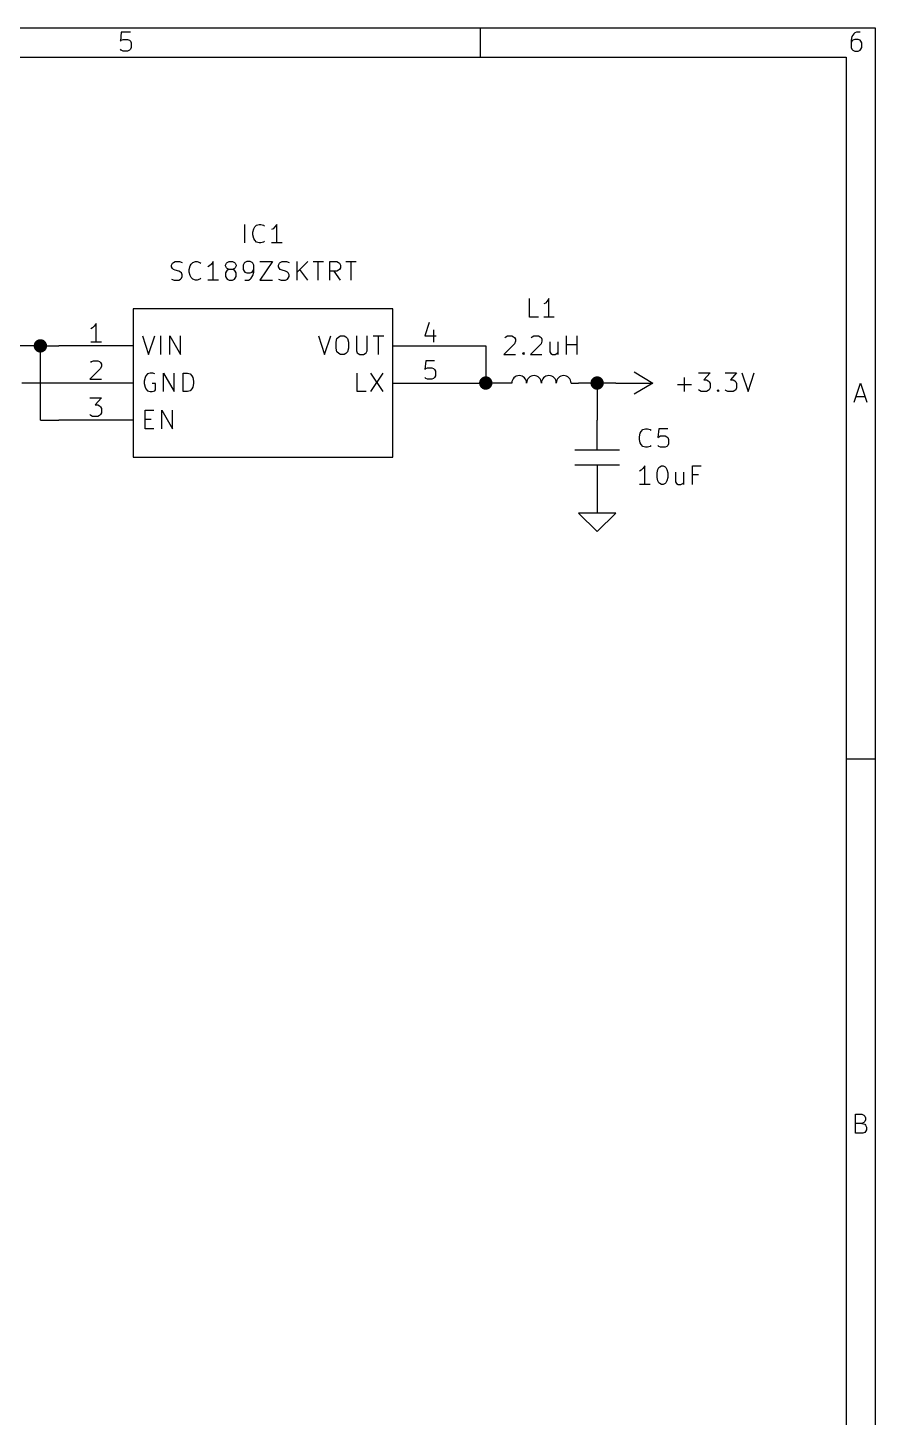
# Model space of a CAD drawing. Header units: inches. Extents: x 0.4 to 11.3, y -7.9 to -0.4.
# Drawn here: x 9.016 to 11.299, y -4.134 to -0.394 of the extents above; entities that cross this region are included whole.
import ezdxf

# ---------------------------------------------------------------- set-up
doc = ezdxf.new("R2010")
doc.units = ezdxf.units.IN
doc.header["$MEASUREMENT"] = 0
for name, color, linetype in [('GREENSIXTYFIVE', 129, 'CONTINUOUS'), ('LIGHTGREEN', 92, 'CONTINUOUS'), ('LIGHTRED', 12, 'CONTINUOUS'), ('RED', 14, 'CONTINUOUS'), ('WHITE', 250, 'CONTINUOUS')]:
    doc.layers.add(name, color=color, linetype=linetype)

msp = doc.modelspace()

# ---------------------------------------------------------------- linework, layer by layer
at = {"layer": 'GREENSIXTYFIVE', "linetype": 'CONTINUOUS'}
for p, q in [((9.6012, -0.9728), (9.6012, -0.9228)), ((9.6226, -0.9442), (9.625, -0.9347)), ((9.625, -0.9347), (9.6274, -0.9299)), ((9.6274, -0.9299), (9.6321, -0.9252)), ((9.6321, -0.9252), (9.6393, -0.9228)), ((9.6393, -0.9228), (9.644, -0.9228)), ((9.644, -0.9228), (9.6512, -0.9252)), ((9.6512, -0.9252), (9.6536, -0.9276)), ((9.6774, -0.9347), (9.6726, -0.9371)), ((9.6821, -0.9299), (9.6774, -0.9347)), ((9.6869, -0.9228), (9.6821, -0.9299)), ((9.6869, -0.9728), (9.6869, -0.9228)), ((9.6226, -0.9514), (9.6226, -0.9442)), ((9.625, -0.9609), (9.6226, -0.9514)), ((9.6274, -0.9657), (9.625, -0.9609)), ((9.6321, -0.9704), (9.6274, -0.9657)), ((9.6393, -0.9728), (9.6321, -0.9704)), ((9.6512, -0.9704), (9.644, -0.9728)), ((9.6536, -0.968), (9.6512, -0.9704)), ((9.644, -0.9728), (9.6393, -0.9728)), ((9.7012, -0.9728), (9.6726, -0.9728)), ((9.4036, -1.0323), (9.406, -1.0276)), ((9.4036, -1.0371), (9.4036, -1.0323)), ((9.406, -1.0419), (9.4036, -1.0371)), ((9.406, -1.0276), (9.4083, -1.0252)), ((9.4083, -1.0442), (9.406, -1.0419)), ((9.4083, -1.0252), (9.4131, -1.0228)), ((9.4131, -1.0466), (9.4083, -1.0442)), ((9.4131, -1.0228), (9.425, -1.0228)), ((9.4226, -1.049), (9.4131, -1.0466)), ((9.425, -1.0228), (9.4321, -1.0252)), ((9.4512, -1.0442), (9.4536, -1.0347)), ((9.4512, -1.0514), (9.4512, -1.0442)), ((9.4536, -1.0347), (9.456, -1.0299)), ((9.456, -1.0299), (9.4607, -1.0252)), ((9.4607, -1.0252), (9.4679, -1.0228)), ((9.4679, -1.0228), (9.4726, -1.0228)), ((9.4726, -1.0228), (9.4798, -1.0252)), ((9.4798, -1.0252), (9.4821, -1.0276)), ((9.506, -1.0347), (9.5012, -1.0371)), ((9.5107, -1.0299), (9.506, -1.0347)), ((9.5155, -1.0228), (9.5107, -1.0299)), ((9.5155, -1.0728), (9.5155, -1.0228)), ((9.5488, -1.0323), (9.5512, -1.0276)), ((9.5488, -1.0347), (9.5488, -1.0323)), ((9.5512, -1.0395), (9.5488, -1.0347)), ((9.5512, -1.0276), (9.5536, -1.0252)), ((9.5536, -1.0419), (9.5512, -1.0395)), ((9.5536, -1.0466), (9.5512, -1.049)), ((9.5536, -1.0252), (9.5583, -1.0228)), ((9.5583, -1.0442), (9.5536, -1.0419)), ((9.5583, -1.0442), (9.5536, -1.0466)), ((9.5583, -1.0228), (9.5679, -1.0228)), ((9.5679, -1.0442), (9.5583, -1.0442)), ((9.5679, -1.0228), (9.5726, -1.0252)), ((9.5726, -1.0419), (9.5679, -1.0442)), ((9.5726, -1.0466), (9.5679, -1.0442)), ((9.5726, -1.0252), (9.575, -1.0276)), ((9.575, -1.0395), (9.5726, -1.0419)), ((9.575, -1.049), (9.5726, -1.0466)), ((9.575, -1.0276), (9.5774, -1.0323)), ((9.5774, -1.0347), (9.575, -1.0395)), ((9.5774, -1.0323), (9.5774, -1.0347)), ((9.5988, -1.0276), (9.5964, -1.0323)), ((9.5964, -1.0323), (9.5964, -1.0442)), ((9.5964, -1.0442), (9.5988, -1.049)), ((9.6012, -1.0252), (9.5988, -1.0276)), ((9.606, -1.0228), (9.6012, -1.0252)), ((9.6155, -1.0228), (9.606, -1.0228)), ((9.6202, -1.0252), (9.6155, -1.0228)), ((9.6226, -1.0276), (9.6202, -1.0252)), ((9.625, -1.0323), (9.6226, -1.0276)), ((9.6226, -1.049), (9.625, -1.0442)), ((9.625, -1.0514), (9.625, -1.0323)), ((9.6417, -1.0228), (9.675, -1.0228)), ((9.675, -1.0228), (9.6417, -1.0728)), ((9.6917, -1.0323), (9.694, -1.0276)), ((9.6917, -1.0371), (9.6917, -1.0323)), ((9.694, -1.0419), (9.6917, -1.0371)), ((9.694, -1.0276), (9.6964, -1.0252)), ((9.6964, -1.0442), (9.694, -1.0419)), ((9.6964, -1.0252), (9.7012, -1.0228)), ((9.7012, -1.0466), (9.6964, -1.0442)), ((9.7012, -1.0228), (9.7131, -1.0228)), ((9.7107, -1.049), (9.7012, -1.0466)), ((9.7131, -1.0228), (9.7202, -1.0252)), ((9.7417, -1.0728), (9.7417, -1.0228)), ((9.7702, -1.0228), (9.7417, -1.0514)), ((9.7702, -1.0728), (9.7488, -1.0442)), ((9.7845, -1.0228), (9.8131, -1.0228)), ((9.7988, -1.0728), (9.7988, -1.0228)), ((9.8298, -1.0728), (9.8298, -1.0228)), ((9.8298, -1.0228), (9.8488, -1.0228)), ((9.8488, -1.0228), (9.8536, -1.0252)), ((9.8536, -1.0466), (9.8488, -1.049)), ((9.8536, -1.0252), (9.8559, -1.0276)), ((9.8559, -1.0442), (9.8536, -1.0466)), ((9.8559, -1.0276), (9.8583, -1.0323)), ((9.8583, -1.0395), (9.8559, -1.0442)), ((9.8583, -1.0323), (9.8583, -1.0395)), ((9.8726, -1.0228), (9.9012, -1.0228)), ((9.8869, -1.0728), (9.8869, -1.0228)), ((9.4036, -1.0704), (9.4107, -1.0728)), ((9.4107, -1.0728), (9.4226, -1.0728)), ((9.4274, -1.0514), (9.4226, -1.049)), ((9.4226, -1.0728), (9.4274, -1.0704)), ((9.4298, -1.0538), (9.4274, -1.0514)), ((9.4274, -1.0704), (9.4298, -1.068)), ((9.4321, -1.0585), (9.4298, -1.0538)), ((9.4298, -1.068), (9.4321, -1.0633)), ((9.4321, -1.0633), (9.4321, -1.0585)), ((9.4536, -1.0609), (9.4512, -1.0514)), ((9.456, -1.0657), (9.4536, -1.0609)), ((9.4607, -1.0704), (9.456, -1.0657)), ((9.4679, -1.0728), (9.4607, -1.0704)), ((9.4726, -1.0728), (9.4679, -1.0728)), ((9.4798, -1.0704), (9.4726, -1.0728)), ((9.4821, -1.068), (9.4798, -1.0704)), ((9.5298, -1.0728), (9.5012, -1.0728)), ((9.5512, -1.049), (9.5488, -1.0538)), ((9.5488, -1.0538), (9.5488, -1.0633)), ((9.5488, -1.0633), (9.5512, -1.068)), ((9.5512, -1.068), (9.5536, -1.0704)), ((9.5536, -1.0704), (9.5583, -1.0728)), ((9.5583, -1.0728), (9.5679, -1.0728)), ((9.5679, -1.0728), (9.5726, -1.0704)), ((9.5726, -1.0704), (9.575, -1.068)), ((9.5774, -1.0538), (9.575, -1.049)), ((9.575, -1.068), (9.5774, -1.0633)), ((9.5774, -1.0633), (9.5774, -1.0538)), ((9.5988, -1.049), (9.6012, -1.0514)), ((9.6012, -1.0514), (9.606, -1.0538)), ((9.6012, -1.0728), (9.6107, -1.0728)), ((9.606, -1.0538), (9.6155, -1.0538)), ((9.6107, -1.0728), (9.6155, -1.0704)), ((9.6155, -1.0538), (9.6202, -1.0514)), ((9.6155, -1.0704), (9.6179, -1.068)), ((9.6179, -1.068), (9.6226, -1.0609)), ((9.6202, -1.0514), (9.6226, -1.049)), ((9.6226, -1.0609), (9.625, -1.0514)), ((9.6417, -1.0728), (9.675, -1.0728)), ((9.6917, -1.0704), (9.6988, -1.0728)), ((9.6988, -1.0728), (9.7107, -1.0728)), ((9.7155, -1.0514), (9.7107, -1.049)), ((9.7107, -1.0728), (9.7155, -1.0704)), ((9.7179, -1.0538), (9.7155, -1.0514)), ((9.7155, -1.0704), (9.7179, -1.068)), ((9.7202, -1.0585), (9.7179, -1.0538)), ((9.7179, -1.068), (9.7202, -1.0633)), ((9.7202, -1.0633), (9.7202, -1.0585)), ((9.8488, -1.049), (9.8298, -1.049)), ((9.8583, -1.0728), (9.8417, -1.049)), ((10.3679, -1.1728), (10.3679, -1.1228)), ((10.4107, -1.1347), (10.406, -1.1371)), ((10.4155, -1.1299), (10.4107, -1.1347)), ((10.4202, -1.1228), (10.4155, -1.1299)), ((10.4202, -1.1728), (10.4202, -1.1228)), ((10.3917, -1.1728), (10.3679, -1.1728)), ((10.4345, -1.1728), (10.406, -1.1728)), ((9.3248, -1.2231), (9.3414, -1.2731)), ((9.3414, -1.2731), (9.3581, -1.2231)), ((9.3748, -1.2731), (9.3748, -1.2231)), ((9.3986, -1.2731), (9.3986, -1.2231)), ((9.3986, -1.2231), (9.4271, -1.2731)), ((9.4271, -1.2731), (9.4271, -1.2231)), ((9.799, -1.2231), (9.8157, -1.2731)), ((9.8157, -1.2731), (9.8324, -1.2231)), ((9.8467, -1.2398), (9.849, -1.2303)), ((9.849, -1.2303), (9.8538, -1.2255)), ((9.8538, -1.2255), (9.8586, -1.2231)), ((9.8586, -1.2231), (9.8681, -1.2231)), ((9.8681, -1.2231), (9.8729, -1.2255)), ((9.8729, -1.2255), (9.8776, -1.2303)), ((9.8776, -1.2303), (9.88, -1.2398)), ((9.9014, -1.2231), (9.9014, -1.2636)), ((9.93, -1.2636), (9.93, -1.2231)), ((9.9467, -1.2231), (9.9752, -1.2231)), ((9.961, -1.2731), (9.961, -1.2231)), ((10.3012, -1.2276), (10.3036, -1.2252)), ((10.3036, -1.2252), (10.3083, -1.2228)), ((10.3083, -1.2228), (10.3202, -1.2228)), ((10.3202, -1.2228), (10.325, -1.2252)), ((10.325, -1.2252), (10.3274, -1.2276)), ((10.3274, -1.2276), (10.3298, -1.2323)), ((10.3298, -1.2323), (10.3298, -1.2371)), ((10.3726, -1.2276), (10.375, -1.2252)), ((10.375, -1.2252), (10.3798, -1.2228)), ((10.3798, -1.2228), (10.3917, -1.2228)), ((10.3917, -1.2228), (10.3964, -1.2252)), ((10.3964, -1.2252), (10.3988, -1.2276)), ((10.3988, -1.2276), (10.4012, -1.2323)), ((10.4012, -1.2323), (10.4012, -1.2371)), ((10.4679, -1.2728), (10.4679, -1.2228)), ((10.4964, -1.2728), (10.4964, -1.2228)), ((9.8467, -1.2565), (9.8467, -1.2398)), ((9.849, -1.266), (9.8467, -1.2565)), ((9.8538, -1.2708), (9.849, -1.266)), ((9.8586, -1.2731), (9.8538, -1.2708)), ((9.8729, -1.2708), (9.8681, -1.2731)), ((9.8776, -1.266), (9.8729, -1.2708)), ((9.88, -1.2565), (9.8776, -1.266)), ((9.88, -1.2398), (9.88, -1.2565)), ((9.9014, -1.2636), (9.9038, -1.2684)), ((9.9038, -1.2684), (9.9062, -1.2708)), ((9.9062, -1.2708), (9.9109, -1.2731)), ((9.9205, -1.2731), (9.9252, -1.2708)), ((9.9252, -1.2708), (9.9276, -1.2684)), ((9.9276, -1.2684), (9.93, -1.2636)), ((10.3274, -1.2442), (10.2988, -1.2728)), ((10.3298, -1.2371), (10.3274, -1.2442)), ((10.3488, -1.2704), (10.3512, -1.268)), ((10.3512, -1.2728), (10.3488, -1.2704)), ((10.3512, -1.268), (10.3536, -1.2704)), ((10.3512, -1.268), (10.3512, -1.2728)), ((10.3536, -1.2704), (10.3512, -1.2728)), ((10.3988, -1.2442), (10.3702, -1.2728)), ((10.4012, -1.2371), (10.3988, -1.2442)), ((10.4226, -1.2395), (10.4226, -1.2657)), ((10.4226, -1.2657), (10.425, -1.2704)), ((10.425, -1.2704), (10.4298, -1.2728)), ((10.4369, -1.2728), (10.4417, -1.2704)), ((10.4417, -1.2704), (10.444, -1.268)), ((10.444, -1.2395), (10.444, -1.2728)), ((10.4679, -1.2466), (10.4964, -1.2466)), ((9.8681, -1.2731), (9.8586, -1.2731)), ((9.9109, -1.2731), (9.9205, -1.2731)), ((10.2988, -1.2728), (10.3298, -1.2728)), ((10.3702, -1.2728), (10.4012, -1.2728)), ((10.4298, -1.2728), (10.4369, -1.2728)), ((9.3319, -1.335), (9.3295, -1.3446)), ((9.3295, -1.3446), (9.3295, -1.3517)), ((9.3343, -1.3303), (9.3319, -1.335)), ((9.339, -1.3255), (9.3343, -1.3303)), ((9.3462, -1.3231), (9.339, -1.3255)), ((9.3533, -1.3231), (9.3462, -1.3231)), ((9.3581, -1.3255), (9.3533, -1.3231)), ((9.3819, -1.3731), (9.3819, -1.3231)), ((9.3819, -1.3231), (9.4105, -1.3731)), ((9.4105, -1.3731), (9.4105, -1.3231)), ((9.4343, -1.3731), (9.4343, -1.3231)), ((9.4343, -1.3231), (9.4462, -1.3231)), ((9.4462, -1.3231), (9.4533, -1.3255)), ((9.4533, -1.3255), (9.4581, -1.3303)), ((9.4581, -1.3303), (9.4605, -1.335)), ((9.4605, -1.335), (9.4629, -1.3446)), ((9.4629, -1.3446), (9.4629, -1.3517)), ((9.9038, -1.3731), (9.9038, -1.3231)), ((9.9395, -1.3231), (9.9729, -1.3731)), ((9.9729, -1.3231), (9.9395, -1.3731)), ((10.7853, -1.3728), (10.7853, -1.3347)), ((10.8234, -1.3228), (10.8544, -1.3228)), ((10.8544, -1.3228), (10.8377, -1.3418)), ((10.8377, -1.3418), (10.8449, -1.3418)), ((10.8449, -1.3418), (10.8496, -1.3442)), ((10.8496, -1.3442), (10.852, -1.3466)), ((10.8949, -1.3228), (10.9258, -1.3228)), ((10.9258, -1.3228), (10.9091, -1.3418)), ((10.9091, -1.3418), (10.9163, -1.3418)), ((10.9163, -1.3418), (10.921, -1.3442)), ((10.921, -1.3442), (10.9234, -1.3466)), ((10.9401, -1.3228), (10.9568, -1.3728)), ((10.9568, -1.3728), (10.9734, -1.3228)), ((9.3295, -1.3517), (9.3319, -1.3612)), ((9.3319, -1.3612), (9.3343, -1.366)), ((9.3343, -1.366), (9.339, -1.3708)), ((9.339, -1.3708), (9.3462, -1.3731)), ((9.3462, -1.3731), (9.3509, -1.3731)), ((9.3605, -1.3517), (9.3509, -1.3517)), ((9.3509, -1.3731), (9.3581, -1.3708)), ((9.3581, -1.3708), (9.3605, -1.3684)), ((9.3605, -1.3684), (9.3605, -1.3517)), ((9.4462, -1.3731), (9.4343, -1.3731)), ((9.4533, -1.3708), (9.4462, -1.3731)), ((9.4581, -1.366), (9.4533, -1.3708)), ((9.4605, -1.3612), (9.4581, -1.366)), ((9.4629, -1.3517), (9.4605, -1.3612)), ((9.9276, -1.3731), (9.9038, -1.3731)), ((10.7663, -1.3538), (10.8044, -1.3538)), ((10.8258, -1.3704), (10.8234, -1.368)), ((10.8306, -1.3728), (10.8258, -1.3704)), ((10.8449, -1.3728), (10.8306, -1.3728)), ((10.8496, -1.3704), (10.8449, -1.3728)), ((10.852, -1.368), (10.8496, -1.3704)), ((10.852, -1.3466), (10.8544, -1.3514)), ((10.8544, -1.3633), (10.852, -1.368)), ((10.8544, -1.3514), (10.8544, -1.3633)), ((10.8734, -1.3704), (10.8758, -1.368)), ((10.8758, -1.3728), (10.8734, -1.3704)), ((10.8758, -1.368), (10.8782, -1.3704)), ((10.8758, -1.368), (10.8758, -1.3728)), ((10.8782, -1.3704), (10.8758, -1.3728)), ((10.8972, -1.3704), (10.8949, -1.368)), ((10.902, -1.3728), (10.8972, -1.3704)), ((10.9163, -1.3728), (10.902, -1.3728)), ((10.921, -1.3704), (10.9163, -1.3728)), ((10.9234, -1.368), (10.921, -1.3704)), ((10.9234, -1.3466), (10.9258, -1.3514)), ((10.9258, -1.3633), (10.9234, -1.368)), ((10.9258, -1.3514), (10.9258, -1.3633)), ((9.3319, -1.4731), (9.3319, -1.4231)), ((9.3319, -1.4231), (9.3557, -1.4231)), ((9.3319, -1.4469), (9.3486, -1.4469)), ((9.3771, -1.4731), (9.3771, -1.4231)), ((9.3771, -1.4231), (9.4057, -1.4731)), ((9.4057, -1.4731), (9.4057, -1.4231)), ((9.3557, -1.4731), (9.3319, -1.4731)), ((10.6639, -1.4945), (10.6663, -1.485)), ((10.6639, -1.4945), (10.6663, -1.485)), ((10.6639, -1.5016), (10.6639, -1.4945)), ((10.6639, -1.5016), (10.6639, -1.4945)), ((10.6663, -1.485), (10.6687, -1.4802)), ((10.6663, -1.485), (10.6687, -1.4802)), ((10.6687, -1.4802), (10.6734, -1.4754)), ((10.6687, -1.4802), (10.6734, -1.4754)), ((10.6734, -1.4754), (10.6806, -1.473)), ((10.6734, -1.4754), (10.6806, -1.473)), ((10.6806, -1.473), (10.6853, -1.473)), ((10.6806, -1.473), (10.6853, -1.473)), ((10.6853, -1.473), (10.6925, -1.4754)), ((10.6853, -1.473), (10.6925, -1.4754)), ((10.6925, -1.4754), (10.6949, -1.4778)), ((10.6925, -1.4754), (10.6949, -1.4778)), ((10.7163, -1.473), (10.7139, -1.4969)), ((10.7163, -1.473), (10.7139, -1.4969)), ((10.7139, -1.4969), (10.7163, -1.4945)), ((10.7139, -1.4969), (10.7163, -1.4945)), ((10.7401, -1.473), (10.7163, -1.473)), ((10.7401, -1.473), (10.7163, -1.473)), ((10.7163, -1.4945), (10.721, -1.4921)), ((10.7163, -1.4945), (10.721, -1.4921)), ((10.721, -1.4921), (10.7329, -1.4921)), ((10.721, -1.4921), (10.7329, -1.4921)), ((10.7329, -1.4921), (10.7377, -1.4945)), ((10.7329, -1.4921), (10.7377, -1.4945)), ((10.7377, -1.4945), (10.7401, -1.4969)), ((10.7377, -1.4945), (10.7401, -1.4969)), ((10.6663, -1.5111), (10.6639, -1.5016)), ((10.6663, -1.5111), (10.6639, -1.5016)), ((10.6687, -1.5159), (10.6663, -1.5111)), ((10.6687, -1.5159), (10.6663, -1.5111)), ((10.6734, -1.5207), (10.6687, -1.5159)), ((10.6734, -1.5207), (10.6687, -1.5159)), ((10.6806, -1.523), (10.6734, -1.5207)), ((10.6806, -1.523), (10.6734, -1.5207)), ((10.6853, -1.523), (10.6806, -1.523)), ((10.6853, -1.523), (10.6806, -1.523)), ((10.6925, -1.5207), (10.6853, -1.523)), ((10.6925, -1.5207), (10.6853, -1.523)), ((10.6949, -1.5183), (10.6925, -1.5207)), ((10.6949, -1.5183), (10.6925, -1.5207)), ((10.7163, -1.5207), (10.7139, -1.5183)), ((10.7163, -1.5207), (10.7139, -1.5183)), ((10.721, -1.523), (10.7163, -1.5207)), ((10.721, -1.523), (10.7163, -1.5207)), ((10.7329, -1.523), (10.721, -1.523)), ((10.7329, -1.523), (10.721, -1.523)), ((10.7377, -1.5207), (10.7329, -1.523)), ((10.7377, -1.5207), (10.7329, -1.523)), ((10.7401, -1.5183), (10.7377, -1.5207)), ((10.7401, -1.5183), (10.7377, -1.5207)), ((10.7401, -1.4969), (10.7425, -1.5016)), ((10.7401, -1.4969), (10.7425, -1.5016)), ((10.7425, -1.5135), (10.7401, -1.5183)), ((10.7425, -1.5135), (10.7401, -1.5183)), ((10.7425, -1.5016), (10.7425, -1.5135)), ((10.7425, -1.5016), (10.7425, -1.5135)), ((10.6687, -1.585), (10.6639, -1.5873)), ((10.6687, -1.585), (10.6639, -1.5873)), ((10.6734, -1.5802), (10.6687, -1.585)), ((10.6734, -1.5802), (10.6687, -1.585)), ((10.6782, -1.573), (10.6734, -1.5802)), ((10.6782, -1.573), (10.6734, -1.5802)), ((10.6782, -1.623), (10.6782, -1.573)), ((10.6782, -1.623), (10.6782, -1.573)), ((10.7115, -1.5921), (10.7139, -1.5826)), ((10.7115, -1.5921), (10.7139, -1.5826)), ((10.7115, -1.604), (10.7115, -1.5921)), ((10.7115, -1.604), (10.7115, -1.5921)), ((10.7139, -1.6135), (10.7115, -1.604)), ((10.7139, -1.6135), (10.7115, -1.604)), ((10.7139, -1.5826), (10.7163, -1.5778)), ((10.7139, -1.5826), (10.7163, -1.5778)), ((10.7163, -1.5778), (10.7187, -1.5754)), ((10.7163, -1.5778), (10.7187, -1.5754)), ((10.7187, -1.5754), (10.7234, -1.573)), ((10.7187, -1.5754), (10.7234, -1.573)), ((10.7234, -1.573), (10.7282, -1.573)), ((10.7234, -1.573), (10.7282, -1.573)), ((10.7282, -1.573), (10.7329, -1.5754)), ((10.7282, -1.573), (10.7329, -1.5754)), ((10.7329, -1.5754), (10.7353, -1.5778)), ((10.7329, -1.5754), (10.7353, -1.5778)), ((10.7353, -1.5778), (10.7377, -1.5826)), ((10.7353, -1.5778), (10.7377, -1.5826)), ((10.7377, -1.5826), (10.7401, -1.5921)), ((10.7377, -1.5826), (10.7401, -1.5921)), ((10.7401, -1.604), (10.7377, -1.6135)), ((10.7401, -1.604), (10.7377, -1.6135)), ((10.7401, -1.5921), (10.7401, -1.604)), ((10.7401, -1.5921), (10.7401, -1.604)), ((10.7615, -1.5897), (10.7615, -1.6159)), ((10.7615, -1.5897), (10.7615, -1.6159)), ((10.7829, -1.5897), (10.7829, -1.623)), ((10.7829, -1.5897), (10.7829, -1.623)), ((10.8068, -1.623), (10.8068, -1.573)), ((10.8068, -1.573), (10.8306, -1.573)), ((10.8068, -1.623), (10.8068, -1.573)), ((10.8068, -1.573), (10.8306, -1.573)), ((10.8234, -1.5969), (10.8068, -1.5969)), ((10.8234, -1.5969), (10.8068, -1.5969)), ((10.6925, -1.623), (10.6639, -1.623)), ((10.6925, -1.623), (10.6639, -1.623)), ((10.7163, -1.6183), (10.7139, -1.6135)), ((10.7163, -1.6183), (10.7139, -1.6135)), ((10.7187, -1.6207), (10.7163, -1.6183)), ((10.7187, -1.6207), (10.7163, -1.6183)), ((10.7234, -1.623), (10.7187, -1.6207)), ((10.7234, -1.623), (10.7187, -1.6207)), ((10.7282, -1.623), (10.7234, -1.623)), ((10.7282, -1.623), (10.7234, -1.623)), ((10.7329, -1.6207), (10.7282, -1.623)), ((10.7329, -1.6207), (10.7282, -1.623)), ((10.7353, -1.6183), (10.7329, -1.6207)), ((10.7353, -1.6183), (10.7329, -1.6207)), ((10.7377, -1.6135), (10.7353, -1.6183)), ((10.7377, -1.6135), (10.7353, -1.6183)), ((10.7615, -1.6159), (10.7639, -1.6207)), ((10.7615, -1.6159), (10.7639, -1.6207)), ((10.7639, -1.6207), (10.7687, -1.623)), ((10.7639, -1.6207), (10.7687, -1.623)), ((10.7687, -1.623), (10.7758, -1.623)), ((10.7687, -1.623), (10.7758, -1.623)), ((10.7758, -1.623), (10.7806, -1.6207)), ((10.7758, -1.623), (10.7806, -1.6207)), ((10.7806, -1.6207), (10.7829, -1.6183)), ((10.7806, -1.6207), (10.7829, -1.6183))]:
    msp.add_line(p, q, dxfattribs=at)
at = {"layer": 'LIGHTGREEN', "linetype": 'CONTINUOUS'}
for p, q in [((9.05, -1.25), (8.85, -1.25)), ((9.05, -1.45), (9.05, -1.25)), ((9.05, -1.25), (9.1, -1.25)), ((10.2, -1.25), (10.25, -1.25)), ((10.25, -1.25), (10.25, -1.35)), ((9.1, -1.35), (9, -1.35)), ((10.2, -1.35), (10.25, -1.35)), ((10.3, -1.35), (10.25, -1.35)), ((10.55, -1.35), (10.5, -1.35)), ((10.6, -1.35), (10.55, -1.35)), ((10.55, -1.35), (10.55, -1.45)), ((9.05, -1.45), (9.1, -1.45))]:
    msp.add_line(p, q, dxfattribs=at)
at = {"layer": 'LIGHTGREEN', "const_width": 0.018}
for points in [[(9.041, -1.25, 1), (9.059, -1.25, 1)], [(10.241, -1.35, 1), (10.259, -1.35, 1)], [(10.541, -1.35, 1), (10.559, -1.35, 1)]]:
    msp.add_lwpolyline(points, format="xyb", close=True, dxfattribs=at)
at = {"layer": 'LIGHTRED', "linetype": 'CONTINUOUS'}
for p, q in [((9.2, -1.1899), (9.1952, -1.197)), ((9.2, -1.2399), (9.2, -1.1899)), ((10.0976, -1.1875), (10.0857, -1.2232)), ((9.1905, -1.2018), (9.1857, -1.2042)), ((9.1952, -1.197), (9.1905, -1.2018)), ((10.0857, -1.2232), (10.1167, -1.2232)), ((10.1095, -1.2065), (10.1095, -1.2399)), ((9.2143, -1.2399), (9.1857, -1.2399)), ((9.1857, -1.2946), (9.1881, -1.2923)), ((9.1881, -1.2923), (9.1929, -1.2899)), ((9.1929, -1.2899), (9.2048, -1.2899)), ((9.2048, -1.2899), (9.2095, -1.2923)), ((9.2095, -1.2923), (9.2119, -1.2946)), ((9.2119, -1.2946), (9.2143, -1.2994)), ((9.2143, -1.3042), (9.2119, -1.3113)), ((9.2143, -1.2994), (9.2143, -1.3042)), ((10.0881, -1.2899), (10.0857, -1.3137)), ((10.1119, -1.2899), (10.0881, -1.2899)), ((10.0881, -1.3113), (10.0929, -1.3089)), ((10.0929, -1.3089), (10.1048, -1.3089)), ((10.1048, -1.3089), (10.1095, -1.3113)), ((9.2119, -1.3113), (9.1833, -1.3399)), ((9.1833, -1.3399), (9.2143, -1.3399)), ((10.0857, -1.3137), (10.0881, -1.3113)), ((10.0881, -1.3375), (10.0857, -1.3351)), ((10.0929, -1.3399), (10.0881, -1.3375)), ((10.1048, -1.3399), (10.0929, -1.3399)), ((10.1095, -1.3375), (10.1048, -1.3399)), ((10.1095, -1.3113), (10.1119, -1.3137)), ((10.1119, -1.3351), (10.1095, -1.3375)), ((10.1119, -1.3137), (10.1143, -1.3184)), ((10.1143, -1.3304), (10.1119, -1.3351)), ((10.1143, -1.3184), (10.1143, -1.3304)), ((9.1833, -1.3899), (9.2143, -1.3899)), ((9.2143, -1.3899), (9.1976, -1.4089)), ((9.1976, -1.4089), (9.2048, -1.4089)), ((9.2048, -1.4089), (9.2095, -1.4113)), ((9.2095, -1.4113), (9.2119, -1.4137)), ((9.2119, -1.4137), (9.2143, -1.4184)), ((9.2143, -1.4184), (9.2143, -1.4304)), ((9.1857, -1.4375), (9.1833, -1.4351)), ((9.1905, -1.4399), (9.1857, -1.4375)), ((9.2048, -1.4399), (9.1905, -1.4399)), ((9.2095, -1.4375), (9.2048, -1.4399)), ((9.2119, -1.4351), (9.2095, -1.4375)), ((9.2143, -1.4304), (9.2119, -1.4351))]:
    msp.add_line(p, q, dxfattribs=at)
at = {"layer": 'RED', "linetype": 'CONTINUOUS'}
for p, q in [((0.3937, -0.3937), (11.2993, -0.3937)), ((9.268, -0.4053), (9.2656, -0.4296)), ((9.2924, -0.4053), (9.268, -0.4053)), ((10.2362, -0.4724), (10.2362, -0.3937)), ((11.2414, -0.4101), (11.2365, -0.4174)), ((11.2439, -0.4077), (11.2414, -0.4101)), ((11.2487, -0.4053), (11.2439, -0.4077)), ((11.2585, -0.4053), (11.2487, -0.4053)), ((11.2993, -0.3937), (11.2993, -7.8743)), ((9.2656, -0.4296), (9.268, -0.4272)), ((9.268, -0.4272), (9.2729, -0.4248)), ((9.2729, -0.4248), (9.2851, -0.4248)), ((9.2851, -0.4248), (9.29, -0.4272)), ((9.29, -0.4272), (9.2924, -0.4296)), ((9.2924, -0.4296), (9.2948, -0.4345)), ((9.2948, -0.4467), (9.2924, -0.4516)), ((9.2948, -0.4345), (9.2948, -0.4467)), ((11.2365, -0.4174), (11.2341, -0.4272)), ((11.2341, -0.4272), (11.2341, -0.4467)), ((11.2365, -0.4296), (11.2341, -0.4345)), ((11.2341, -0.4467), (11.2365, -0.4516)), ((11.239, -0.4272), (11.2365, -0.4296)), ((11.2439, -0.4248), (11.239, -0.4272)), ((11.2536, -0.4248), (11.2439, -0.4248)), ((11.2585, -0.4272), (11.2536, -0.4248)), ((11.2609, -0.4296), (11.2585, -0.4272)), ((11.2633, -0.4345), (11.2609, -0.4296)), ((11.2609, -0.4516), (11.2633, -0.4467)), ((11.2633, -0.4467), (11.2633, -0.4345)), ((0.4724, -0.4724), (11.2206, -0.4724)), ((9.268, -0.454), (9.2656, -0.4516)), ((9.2729, -0.4564), (9.268, -0.454)), ((9.2851, -0.4564), (9.2729, -0.4564)), ((9.29, -0.454), (9.2851, -0.4564)), ((9.2924, -0.4516), (9.29, -0.454)), ((11.2206, -0.4724), (11.2206, -7.7956)), ((11.2365, -0.4516), (11.239, -0.454)), ((11.239, -0.454), (11.2439, -0.4564)), ((11.2439, -0.4564), (11.2536, -0.4564)), ((11.2536, -0.4564), (11.2585, -0.454)), ((11.2585, -0.454), (11.2609, -0.4516)), ((9.3, -1.15), (9.3, -1.55)), ((10, -1.15), (9.3, -1.15)), ((10, -1.55), (10, -1.15)), ((9.3, -1.25), (9.1, -1.25)), ((10, -1.25), (10.2, -1.25)), ((10.65, -1.32), (10.7, -1.35)), ((9.3, -1.35), (9.1, -1.35)), ((10, -1.35), (10.2, -1.35)), ((10.32, -1.35), (10.3, -1.35)), ((10.48, -1.35), (10.5, -1.35)), ((10.6, -1.35), (10.7, -1.35)), ((10.7, -1.35), (10.65, -1.38)), ((11.2429, -1.4013), (11.2599, -1.3501)), ((11.2599, -1.3501), (11.277, -1.4013)), ((11.2477, -1.3867), (11.2721, -1.3867)), ((9.3, -1.45), (9.1, -1.45)), ((10.55, -1.53), (10.55, -1.45)), ((10.55, -1.53), (10.55, -1.45)), ((10.49, -1.53), (10.61, -1.53)), ((9.3, -1.55), (10, -1.55)), ((10.49, -1.57), (10.61, -1.57)), ((10.55, -1.57), (10.55, -1.65)), ((10.55, -1.57), (10.55, -1.65)), ((10.55, -1.65), (10.55, -1.7)), ((10.55, -1.7), (10.5, -1.7)), ((10.5, -1.7), (10.55, -1.75)), ((10.55, -1.75), (10.6, -1.7)), ((10.6, -1.7), (10.55, -1.7)), ((11.2993, -2.3622), (11.2206, -2.3622)), ((11.2465, -3.3698), (11.2465, -3.3186)), ((11.2465, -3.3186), (11.2636, -3.3186)), ((11.2636, -3.3186), (11.2685, -3.3211)), ((11.2685, -3.3211), (11.2709, -3.3235)), ((11.2709, -3.3235), (11.2733, -3.3284)), ((11.2733, -3.3284), (11.2733, -3.3333)), ((11.2636, -3.343), (11.2465, -3.343)), ((11.2685, -3.3406), (11.2636, -3.343)), ((11.2636, -3.343), (11.2709, -3.3455)), ((11.2709, -3.3381), (11.2685, -3.3406)), ((11.2733, -3.3333), (11.2709, -3.3381)), ((11.2709, -3.3455), (11.2733, -3.3479)), ((11.2733, -3.365), (11.2709, -3.3674)), ((11.2733, -3.3479), (11.2758, -3.3528)), ((11.2758, -3.3601), (11.2733, -3.365)), ((11.2758, -3.3528), (11.2758, -3.3601)), ((11.266, -3.3698), (11.2465, -3.3698)), ((11.2709, -3.3674), (11.266, -3.3698))]:
    msp.add_line(p, q, dxfattribs=at)
at = {"layer": 'RED'}
for centre in [(10.34, -1.3501), (10.38, -1.3501), (10.42, -1.3501), (10.46, -1.3501)]:
    msp.add_arc(centre, 0.02, 0.2487, 179.7513, dxfattribs=at)
at = {"layer": 'WHITE', "linetype": 'CONTINUOUS'}
for p, q in [((9.3, -1.15), (9.3, -1.55)), ((10, -1.15), (9.3, -1.15)), ((10, -1.55), (10, -1.15)), ((9.3, -1.55), (10, -1.55))]:
    msp.add_line(p, q, dxfattribs=at)

doc.saveas('drawing.dxf')
